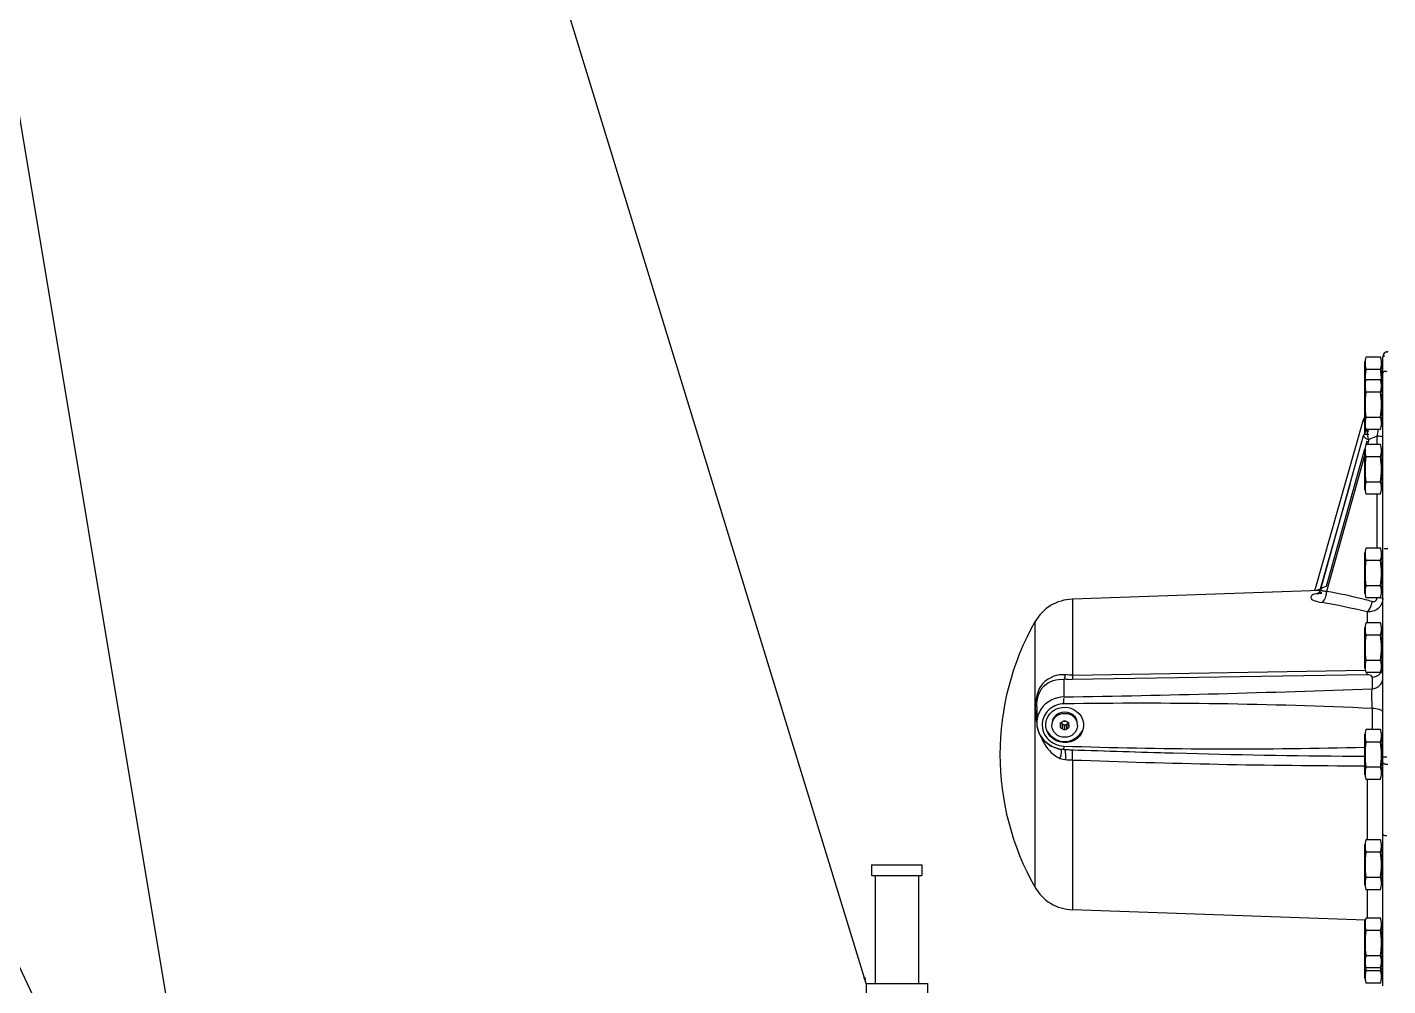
# Model space of a CAD drawing. Header units: millimetres. Extents: x 0 to 10500, y 0 to 7425.
# Drawn here: x 1715 to 2472, y 5586 to 6119 of the extents above; entities that cross this region are included whole.
import ezdxf

# ---------------------------------------------------------------- set-up
doc = ezdxf.new("R2010")
doc.units = ezdxf.units.MM
doc.header["$LTSCALE"] = 577.5
doc.layers.get('0').update_dxf_attribs({"linetype": 'CONTINUOUS'})
doc.layers.add('AXES', color=7, linetype='CONTINUOUS')
doc.layers.add('NOTES3D', color=7, linetype='CONTINUOUS')
doc.styles.get("Standard").update_dxf_attribs({"font": 'txt', "width": 0.85})
doc.dimstyles.get("Standard").update_dxf_attribs({"dimtxt": 3.5, "dimasz": 3.5, "dimexe": 1.5, "dimexo": 1.5, "dimtad": 1, "dimdec": 1, "dimtxsty": 'Standard', "dimblk": '_FILLED', "dimblk1": '_FILLED', "dimblk2": '_FILLED', "dimcen": 0.09, "dimadec": 1, "dimazin": 2, "dimtol": 1, "dimtp": 0.1, "dimtm": 0.1, "dimtfac": 1, "dimtdec": 1, "dimtofl": 0, "dimtmove": 0, "dimatfit": 3, "dimldrblk": '_FILLED', "dimfxl": 1, "dimtolj": 1, "dimarcsym": 0})

# ---------------------------------------------------------------- blocks, each defined once
blk = doc.blocks.new('_FILLED')
at = {"color": 0, "linetype": 'ByBlock'}
blk.add_solid([(0, 0), (-1, 0.21), (-1, -0.21)], dxfattribs=at)

msp = doc.modelspace()

# ---------------------------------------------------------------- linework, layer by layer
at = {"color": 6, "linetype": 'Continuous'}
for p, q in [((2459.08, 5893.32), (2459.08, 5933.08)), ((2467.91, 5935.58), (2459.75, 5935.58)), ((2467.98, 5935.29), (2467.91, 5935.58)), ((2468.58, 5933.08), (2468.58, 5897.66)), ((2469.08, 5933.08), (2468.58, 5933.08)), ((2469.08, 5585.55), (2469.08, 5935.59)), ((2467.91, 5928.65), (2459.75, 5928.65)), ((2467.91, 5922.88), (2459.75, 5922.88)), ((2467.91, 5915.95), (2459.75, 5915.95)), ((2469.08, 5920.38), (2468.58, 5920.38)), ((2431.38, 5805.5), (2458.46, 5900.77)), ((2458.79, 5901.64), (2458.46, 5900.76)), ((2459.08, 5902.15), (2458.79, 5901.64)), ((2459.75, 5902.09), (2467.91, 5902.09)), ((2434.6, 5806.32), (2458.45, 5891.89)), ((2458.57, 5892.25), (2458.45, 5891.88)), ((2458.45, 5891.89), (2458.45, 5891.89)), ((2458.95, 5893.12), (2458.57, 5892.25)), ((2459.45, 5893.9), (2458.95, 5893.12)), ((2459.08, 5893.56), (2458.96, 5893.14)), ((2460.06, 5894.59), (2459.45, 5893.9)), ((2467.91, 5895.16), (2459.75, 5895.16)), ((2460.72, 5895.15), (2460.06, 5894.59)), ((2460.74, 5895.16), (2460.72, 5895.15)), ((2469.08, 5897.66), (2468.58, 5897.66)), ((2437.82, 5808.01), (2459.11, 5884.37)), ((2459.08, 5861.66), (2459.08, 5884.38)), ((2467.91, 5886.88), (2459.75, 5886.88)), ((2459.8, 5886.86), (2460.37, 5888.89)), ((2461.37, 5889.6), (2460.61, 5886.88)), ((2465.98, 5891.55), (2461.37, 5889.6)), ((2465.98, 5886.88), (2465.98, 5891.55)), ((2468.58, 5884.38), (2468.58, 5861.66)), ((2469.08, 5884.38), (2468.58, 5884.38)), ((2459.08, 5881.37), (2437.82, 5805.12)), ((2467.91, 5879.95), (2459.75, 5879.95)), ((2450.78, 5864.37), (2434.31, 5806.42)), ((2459.75, 5866.09), (2467.91, 5866.09)), ((2469.08, 5861.66), (2468.58, 5861.66)), ((2467.91, 5859.16), (2459.75, 5859.16)), ((2465.98, 5829.18), (2465.98, 5859.16)), ((2459.08, 5803.96), (2459.08, 5826.68)), ((2467.91, 5829.18), (2459.75, 5829.18)), ((2468.02, 5828.75), (2467.91, 5829.18)), ((2468.58, 5826.68), (2468.58, 5803.96)), ((2469.08, 5826.68), (2468.58, 5826.68)), ((2467.91, 5822.25), (2459.75, 5822.25)), ((2459.75, 5808.39), (2467.91, 5808.39)), ((2434.33, 5805.6), (2296.37, 5800.78)), ((2432.84, 5803.73), (2432.69, 5803.64)), ((2432.69, 5803.64), (2432.74, 5803.65)), ((2432.74, 5803.65), (2433.52, 5803.87)), ((2433.33, 5804.13), (2432.84, 5803.73)), ((2434.25, 5805.39), (2433.33, 5804.13)), ((2433.52, 5803.87), (2434.95, 5804.14)), ((2434.59, 5806.28), (2434.25, 5805.39)), ((2434.31, 5806.42), (2434.56, 5806.46)), ((2434.59, 5806.28), (2434.59, 5806.28)), ((2434.95, 5804.14), (2435.15, 5804.17)), ((2467.91, 5801.46), (2459.75, 5801.46)), ((2469.08, 5803.96), (2468.58, 5803.96)), ((2296.37, 5800.78), (2296.37, 5758.55)), ((2460.39, 5793.65), (2460.39, 5787.58)), ((2275.47, 5788.09), (2275.47, 5640.55)), ((2467.91, 5787.58), (2459.75, 5787.58)), ((2459.08, 5762.36), (2459.08, 5785.08)), ((2467.91, 5780.65), (2459.75, 5780.65)), ((2468.58, 5785.08), (2468.58, 5762.36)), ((2469.08, 5785.08), (2468.58, 5785.08)), ((2459.75, 5766.79), (2467.91, 5766.79)), ((2291.67, 5756.09), (2291.67, 5746.33)), ((2460.34, 5758.72), (2296.32, 5755.98)), ((2296.37, 5758.55), (2459.37, 5761.28)), ((2467.91, 5759.86), (2459.75, 5759.86)), ((2463.24, 5757.24), (2463.24, 5750.93)), ((2469.08, 5762.36), (2468.58, 5762.36)), ((2276.58, 5741.12), (2276.58, 5741.16)), ((2276.58, 5741.11), (2276.58, 5731.88)), ((2292.07, 5742.49), (2291.67, 5742.49)), ((2292.08, 5733.12), (2291.1, 5732.59)), ((2291.1, 5732.68), (2291.1, 5732.59)), ((2291.85, 5732.59), (2291.48, 5732.85)), ((2293.05, 5732.59), (2292.08, 5733.12)), ((2292.63, 5732.82), (2292.31, 5732.59)), ((2293.05, 5732.59), (2293.05, 5732.68)), ((2293.48, 5732.68), (2293.48, 5732.36)), ((2463.24, 5739.91), (2463.24, 5728.18)), ((2276.58, 5731.88), (2276.66, 5730.33)), ((2276.66, 5730.33), (2277.97, 5725.76)), ((2277.97, 5725.76), (2280.72, 5721.82)), ((2289.69, 5730.77), (2289.69, 5730.54)), ((2289.7, 5730.77), (2289.69, 5730.62)), ((2289.69, 5730.62), (2289.69, 5730.54)), ((2289.69, 5730.54), (2289.69, 5730.46)), ((2289.69, 5730.46), (2289.7, 5730.31)), ((2290.68, 5732.36), (2289.7, 5731.83)), ((2289.7, 5730.77), (2289.7, 5732.1)), ((2289.7, 5731.97), (2292.08, 5730.68)), ((2289.7, 5729.25), (2289.7, 5730.54)), ((2289.7, 5729.25), (2290.68, 5728.72)), ((2290.81, 5732.44), (2290.68, 5732.36)), ((2290.68, 5731.1), (2290.68, 5728.72)), ((2290.82, 5731.02), (2290.68, 5731.1)), ((2290.68, 5728.72), (2290.81, 5728.64)), ((2290.96, 5732.52), (2290.81, 5732.44)), ((2290.81, 5728.64), (2290.96, 5728.56)), ((2290.96, 5730.95), (2290.82, 5731.02)), ((2291.1, 5732.59), (2290.96, 5732.52)), ((2291.1, 5730.87), (2290.96, 5730.95)), ((2290.96, 5728.56), (2291.1, 5728.49)), ((2291.1, 5728.49), (2291.1, 5730.87)), ((2291.1, 5728.49), (2292.08, 5727.96)), ((2292.31, 5732.59), (2291.85, 5732.59)), ((2292.08, 5730.68), (2294.45, 5731.97)), ((2292.08, 5727.96), (2292.08, 5730.68)), ((2292.08, 5727.96), (2293.05, 5728.49)), ((2293.2, 5732.52), (2293.05, 5732.59)), ((2293.19, 5730.95), (2293.05, 5730.87)), ((2293.05, 5730.87), (2293.05, 5728.49)), ((2293.05, 5728.49), (2293.2, 5728.56)), ((2293.34, 5731.02), (2293.19, 5730.95)), ((2293.34, 5732.44), (2293.2, 5732.52)), ((2293.2, 5728.56), (2293.34, 5728.64)), ((2293.48, 5732.36), (2293.34, 5732.44)), ((2293.48, 5731.1), (2293.34, 5731.02)), ((2293.34, 5728.64), (2293.48, 5728.72)), ((2294.45, 5731.83), (2293.48, 5732.36)), ((2293.48, 5728.72), (2293.48, 5731.1)), ((2293.48, 5728.72), (2294.45, 5729.25)), ((2294.45, 5730.77), (2294.45, 5732.1)), ((2294.46, 5730.62), (2294.45, 5730.77)), ((2294.45, 5730.54), (2294.45, 5729.25)), ((2294.45, 5730.31), (2294.46, 5730.46)), ((2294.47, 5730.54), (2294.46, 5730.62)), ((2294.46, 5730.46), (2294.47, 5730.54)), ((2294.47, 5730.77), (2294.47, 5730.54)), ((2459.08, 5702.96), (2459.08, 5725.68)), ((2467.91, 5728.18), (2459.75, 5728.18)), ((2468.58, 5725.68), (2468.58, 5702.96)), ((2469.08, 5725.68), (2468.58, 5725.68)), ((2280.72, 5721.82), (2284.62, 5718.89)), ((2284.62, 5718.89), (2289.29, 5717.28)), ((2291.67, 5719), (2296.42, 5718.85)), ((2467.91, 5721.25), (2459.75, 5721.25)), ((2289.29, 5717.28), (2291.65, 5717.03)), ((2291.66, 5717.11), (2291.65, 5717.03)), ((2291.65, 5717.03), (2347.94, 5715.31)), ((2296.37, 5711.24), (2296.37, 5627.86)), ((2347.94, 5715.31), (2359.78, 5714.99)), ((2459.75, 5707.39), (2467.91, 5707.39)), ((2469.08, 5702.96), (2468.58, 5702.96)), ((2467.91, 5700.46), (2459.75, 5700.46)), ((2460.39, 5700.46), (2460.39, 5666.78)), ((2467.91, 5666.78), (2459.75, 5666.78)), ((2459.08, 5641.56), (2459.08, 5664.28)), ((2467.91, 5659.85), (2459.75, 5659.85)), ((2468.58, 5664.28), (2468.58, 5641.56)), ((2469.08, 5664.28), (2468.58, 5664.28)), ((2459.75, 5645.99), (2467.91, 5645.99)), ((2467.91, 5639.06), (2459.75, 5639.06)), ((2460.39, 5639.06), (2460.39, 5623.31)), ((2469.08, 5641.56), (2468.58, 5641.56)), ((2459.48, 5622.16), (2296.37, 5627.86)), ((2459.08, 5589.56), (2459.08, 5622.13)), ((2467.91, 5623.18), (2459.75, 5623.18)), ((2468.58, 5620.68), (2468.58, 5589.56)), ((2469.08, 5620.68), (2468.58, 5620.68)), ((2467.91, 5616.25), (2459.75, 5616.25)), ((2459.75, 5602.39), (2467.91, 5602.39)), ((2469.08, 5597.96), (2468.58, 5597.96)), ((2467.91, 5595.46), (2459.75, 5595.46)), ((2459.75, 5593.99), (2467.91, 5593.99)), ((2469.08, 5589.56), (2468.58, 5589.56)), ((2467.91, 5587.06), (2459.75, 5587.06))]:
    msp.add_line(p, q, dxfattribs=at)
for centre, radius, start, end in [((2472.08, 5935.59), 3, 93, 180), ((2449.93, 5930.76), 18.62, 14.2975, 15.00341), ((2449.94, 5930.76), 18.6, 14.28232, 15.00356), ((2450.96, 5931.02), 17.56, 13.52139, 14.28235), ((2421.47, 5921.68), 46.94, 0.05223, 4.41199), ((2503.53, 5921.72), 44.28, 180.00089, 180.79591), ((2511.69, 5909.02), 52.4, 172.40295, 187.59705), ((2415.96, 5909.02), 52.4, 352.40295, 7.59705), ((2456.55, 5919.41), 11.86, 351.65846, 8.3377), ((2424.12, 5921.72), 44.28, 359.20399, 359.9977), ((2471.11, 5898.63), 11.86, 171.65859, 188.33783), ((2454.93, 5898.38), 13.49, 8.39956, 10.48028), ((2471.76, 5892.42), 12.52, 171.60347, 173.96396), ((2449.68, 5896.43), 17.01, 343.35567, 354.36205), ((2455.02, 5895.9), 11.64, 354.35331, 356.41469), ((2456.55, 5883.41), 11.86, 351.65846, 8.3377), ((2511.69, 5873.02), 52.4, 172.40295, 187.59705), ((2415.96, 5873.02), 52.4, 352.40295, 7.59705), ((2471.11, 5862.63), 11.86, 171.65859, 188.33783), ((2454.93, 5862.38), 13.49, 8.39956, 10.48028), ((2450.29, 5824.45), 18.25, 13.79083, 15.00982), ((2511.69, 5815.32), 52.4, 172.40295, 187.59705), ((2415.96, 5815.32), 52.4, 352.40295, 7.59705), ((2382.86, 5498.48), 311.52, 75.99356, 79.83844), ((2471.11, 5804.93), 11.86, 171.65859, 188.33783), ((2454.93, 5804.68), 13.49, 8.39956, 10.48028), ((2297.24, 5775.8), 25, 92, 150.54064), ((2382.3, 5480.17), 323.06, 76.01247, 80.58816), ((2386.51, 5513.66), 295.92, 75.72263, 75.96699), ((2388.26, 5520.52), 288.83, 74.98731, 75.72456), ((2406.08, 5714.32), 150, 150.54064, 209.45936), ((2456.55, 5784.11), 11.86, 351.65846, 8.3377), ((2511.69, 5773.72), 52.4, 172.40295, 187.59705), ((2415.96, 5773.72), 52.4, 352.40295, 7.59705), ((2471.11, 5763.33), 11.86, 171.65859, 188.33783), ((2454.93, 5763.08), 13.49, 8.39956, 10.48028), ((2463.68, 5762.89), 5.4, 336.64382, 354.3417), ((2169.9, 13491.91), 7746.53, 270.900671, 272.170085), ((2307.58, 5741.23), 31.01, 180.21269, 183.57035), ((2335.22, 2924.07), 2818.76, 87.39696, 90.87708), ((2321.1, 5740.55), 45.38, 187.72467, 190.59285), ((2291.4, 5730.51), 6.44, 156.30607, 172.93929), ((2291.39, 5731.29), 6.42, 156.28335, 169.25741), ((2291.43, 5731.27), 6.47, 149.41151, 156.25014), ((2291.78, 5730.22), 6.91, 129.78411, 133.20645), ((2291.94, 5730.02), 7.17, 118.05769, 129.74286), ((2292, 5729.92), 7.29, 111.27941, 118.09089), ((2292.16, 5729.92), 7.29, 61.90835, 68.71799), ((2292.21, 5730.02), 7.17, 50.25543, 61.94155), ((2292.37, 5730.22), 6.91, 46.79081, 50.21418), ((2292.77, 5731.29), 6.42, 12.80196, 23.71523), ((2292.76, 5730.51), 6.44, 7.0607, 23.69115), ((2292.78, 5731.3), 6.41, 10.7401, 12.80549), ((2320.05, 5740.36), 44.31, 190.60342, 191.05026), ((2290.23, 5731.87), 13.65, 179.97928, 184.97417), ((2290.48, 5731.91), 13.91, 185.02877, 197.74444), ((2290.64, 5731.96), 14.07, 197.73469, 204.70299), ((2291.2, 5730.54), 6.23, 172.97261, 179.97927), ((2292.96, 5730.54), 6.23, 0.02073, 7.0274), ((2456.55, 5724.71), 11.86, 351.65846, 8.3377), ((2378.86, 5715.26), 87.25, 177.73314, 178.34395), ((2385.24, 8507.27), 2789.84, 268.17567, 271.51675), ((2511.69, 5714.32), 52.4, 172.40295, 187.59705), ((2308.54, 6073.05), 356.33, 267.28532, 267.53289), ((2301.11, 5900.61), 183.73, 267.53253, 268.01885), ((2299.04, 5840.67), 123.76, 268.01867, 268.74784), ((2563.96, 13460.8), 7748.5, 268.020705, 268.43583), ((2487.02, 10378.28), 4665.03, 268.43713, 269.65686), ((2421.59, 5714.36), 46.82, 355.73677, 359.95018), ((2471.11, 5703.93), 11.86, 171.65859, 188.33783), ((2454.93, 5703.68), 13.49, 8.39956, 10.48028), ((2456.55, 5663.31), 11.86, 351.65846, 8.3377), ((2511.69, 5652.92), 52.4, 172.40295, 187.59705), ((2415.96, 5652.92), 52.4, 352.40295, 7.59705), ((2471.11, 5642.53), 11.86, 171.65859, 188.33783), ((2454.93, 5642.28), 13.49, 8.39956, 10.48028), ((2297.24, 5652.84), 25, 209.45936, 268), ((2456.55, 5619.71), 11.86, 351.65846, 8.3377), ((2511.69, 5609.32), 52.4, 172.40295, 187.59705), ((2471.11, 5598.93), 11.86, 171.65859, 188.33783), ((2454.93, 5598.68), 13.49, 8.39956, 10.48028), ((2471.11, 5590.53), 11.86, 171.65859, 188.33783), ((2524.54, 5602.69), 65.38, 186.36476, 187.64762), ((2403.11, 5602.69), 65.38, 352.35238, 353.63524), ((2454.93, 5590.28), 13.49, 8.39956, 10.48028)]:
    msp.add_arc(centre, radius, start, end, dxfattribs=at)
msp.add_ellipse((2292.08, 5730.75), major_axis=(10.47, -0.8), ratio=0.939052, dxfattribs=at)
for points, knots in [([(2471.92, 5938.34), (2471.23, 5938.3), (2469.71, 5938.18), (2469.45, 5936.39), (2469.82, 5935.93)], [0, 0, 0, 0, 0.540534, 1, 1, 1, 1]), ([(2459.25, 5932.11), (2459.25, 5931.83), (2459.27, 5931.25), (2459.34, 5930.68), (2459.38, 5930.39)], [0, 0, 0, 0, 0.498957, 1, 1, 1, 1]), ([(2468.28, 5933.83), (2468.24, 5934.05), (2468.17, 5934.48), (2468.08, 5934.91), (2468.02, 5935.12)], [0, 0, 0, 0, 0.498378, 1, 1, 1, 1]), ([(2468.41, 5932.11), (2468.41, 5932.4), (2468.38, 5932.98), (2468.32, 5933.55), (2468.28, 5933.83)], [0, 0, 0, 0, 0.498957, 1, 1, 1, 1]), ([(2468.28, 5930.39), (2468.32, 5930.68), (2468.38, 5931.25), (2468.41, 5931.83), (2468.41, 5932.11)], [0, 0, 0, 0, 0.501044, 1, 1, 1, 1]), ([(2469.08, 5925.37), (2469.08, 5926.06), (2469.13, 5927.59), (2470.9, 5927.94), (2471.38, 5927.6)], [0, 0, 0, 0, 0.539436, 1, 1, 1, 1]), ([(2459.25, 5919.41), (2459.25, 5919.13), (2459.27, 5918.55), (2459.34, 5917.98), (2459.38, 5917.69)], [0, 0, 0, 0, 0.498957, 1, 1, 1, 1]), ([(2458.56, 5900.14), (2458.51, 5900.24), (2458.43, 5900.45), (2458.43, 5900.67), (2458.46, 5900.77)], [0, 0, 0, 0, 0.538671, 1, 1, 1, 1]), ([(2458.46, 5900.77), (2458.49, 5900.88), (2458.63, 5901.1), (2458.84, 5901.24), (2458.96, 5901.3)], [0, 0, 0, 0, 0.453613, 1, 1, 1, 1]), ([(2458.96, 5899.62), (2458.88, 5899.7), (2458.73, 5899.87), (2458.61, 5900.05), (2458.56, 5900.14)], [0, 0, 0, 0, 0.535912, 1, 1, 1, 1]), ([(2468.2, 5900.83), (2468.16, 5901.04), (2468.07, 5901.46), (2467.96, 5901.88), (2467.91, 5902.09)], [0, 0, 0, 0, 0.498348, 1, 1, 1, 1]), ([(2468.41, 5898.63), (2468.41, 5898.92), (2468.38, 5899.49), (2468.32, 5900.06), (2468.28, 5900.35)], [0, 0, 0, 0, 0.498957, 1, 1, 1, 1]), ([(2458.45, 5891.89), (2458.41, 5891.73), (2458.94, 5890.41), (2460.34, 5890.02), (2461.37, 5889.6)], [0, 0, 0, 0, 0.131788, 1, 1, 1, 1]), ([(2461.37, 5892.49), (2460.99, 5892.52), (2460.09, 5892.53), (2458.62, 5892.5), (2458.45, 5891.9)], [0, 0, 0, 0, 0.375997, 1, 1, 1, 1]), ([(2459.63, 5895.53), (2459.58, 5895.32), (2459.49, 5894.89), (2459.41, 5894.46), (2459.38, 5894.25)], [0, 0, 0, 0, 0.501608, 1, 1, 1, 1]), ([(2460.78, 5895.17), (2460.67, 5895.02), (2460.67, 5894.48), (2460.78, 5894.03), (2460.87, 5893.74)], [0, 0, 0, 0, 0.37489, 1, 1, 1, 1]), ([(2461.13, 5895.01), (2461.15, 5895.04), (2461.18, 5895.1), (2461.21, 5895.16), (2461.22, 5895.18)], [0, 0, 0, 0, 0.523669, 1, 1, 1, 1]), ([(2468.69, 5896.95), (2468.77, 5897.03), (2468.9, 5897.2), (2469, 5897.4), (2469.03, 5897.5)], [0, 0, 0, 0, 0.524989, 1, 1, 1, 1]), ([(2469.08, 5890.87), (2469.08, 5891.18), (2467.52, 5891.33), (2466.74, 5891.5), (2465.98, 5891.55)], [0, 0, 0, 0, 0.28765, 1, 1, 1, 1]), ([(2459.25, 5883.41), (2459.25, 5883.13), (2459.27, 5882.55), (2459.34, 5881.98), (2459.38, 5881.69)], [0, 0, 0, 0, 0.498957, 1, 1, 1, 1]), ([(2468.2, 5864.83), (2468.16, 5865.04), (2468.07, 5865.46), (2467.96, 5865.88), (2467.91, 5866.09)], [0, 0, 0, 0, 0.498348, 1, 1, 1, 1]), ([(2468.41, 5862.63), (2468.41, 5862.92), (2468.38, 5863.49), (2468.32, 5864.06), (2468.28, 5864.35)], [0, 0, 0, 0, 0.498957, 1, 1, 1, 1]), ([(2459.25, 5825.71), (2459.25, 5825.43), (2459.27, 5824.85), (2459.34, 5824.28), (2459.38, 5823.99)], [0, 0, 0, 0, 0.498957, 1, 1, 1, 1]), ([(2468.28, 5827.43), (2468.24, 5827.66), (2468.16, 5828.12), (2468.06, 5828.57), (2468.01, 5828.8)], [0, 0, 0, 0, 0.498273, 1, 1, 1, 1]), ([(2468.41, 5825.71), (2468.41, 5826), (2468.38, 5826.58), (2468.32, 5827.15), (2468.28, 5827.43)], [0, 0, 0, 0, 0.498957, 1, 1, 1, 1]), ([(2468.28, 5823.99), (2468.32, 5824.28), (2468.38, 5824.85), (2468.41, 5825.43), (2468.41, 5825.71)], [0, 0, 0, 0, 0.501044, 1, 1, 1, 1]), ([(2471.92, 5828.77), (2471.58, 5828.77), (2471.21, 5828.72), (2469.45, 5828.94), (2469.82, 5828.98)], [0, 0, 0, 0, 0.478669, 1, 1, 1, 1]), ([(2468.2, 5807.13), (2468.16, 5807.34), (2468.07, 5807.76), (2467.96, 5808.18), (2467.91, 5808.39)], [0, 0, 0, 0, 0.498348, 1, 1, 1, 1]), ([(2431.81, 5803.69), (2430.96, 5803.48), (2429.29, 5803.33), (2428.92, 5800.69), (2431.95, 5799.67), (2433.83, 5799.11), (2435.14, 5798.88)], [0, 0, 0, 0, 0.251481, 0.382051, 0.621373, 1, 1, 1, 1]), ([(2432.96, 5803.95), (2432.76, 5803.91), (2432.38, 5803.83), (2431.99, 5803.74), (2431.81, 5803.69)], [0, 0, 0, 0, 0.514936, 1, 1, 1, 1]), ([(2434.31, 5806.42), (2434.29, 5806.26), (2434.26, 5805.96), (2434.21, 5805.66), (2434.18, 5805.52)], [0, 0, 0, 0, 0.509442, 1, 1, 1, 1]), ([(2434.71, 5805.82), (2434.65, 5805.88), (2434.56, 5806.03), (2434.57, 5806.2), (2434.59, 5806.28)], [0, 0, 0, 0, 0.520117, 1, 1, 1, 1]), ([(2434.59, 5806.28), (2434.64, 5806.45), (2435.54, 5807.41), (2436.81, 5807.69), (2437.82, 5808.01)], [0, 0, 0, 0, 0.143136, 1, 1, 1, 1]), ([(2437.82, 5805.12), (2437.46, 5805.11), (2436.43, 5805.15), (2435.18, 5805.28), (2434.71, 5805.82)], [0, 0, 0, 0, 0.334328, 1, 1, 1, 1]), ([(2437.82, 5805.12), (2437.77, 5804.46), (2437.39, 5802.24), (2436.47, 5799.82), (2435.14, 5798.88)], [0, 0, 0, 0, 0.288412, 1, 1, 1, 1]), ([(2469.08, 5801.16), (2469.08, 5799.12), (2467.11, 5794.71), (2462.54, 5793.51), (2460.39, 5793.65)], [0, 0, 0, 0, 0.487011, 1, 1, 1, 1]), ([(2463.08, 5799.5), (2463.69, 5799.35), (2465.2, 5799.41), (2465.85, 5800.79), (2465.94, 5801.45)], [0, 0, 0, 0, 0.485343, 1, 1, 1, 1]), ([(2468.01, 5801.6), (2468.14, 5801.58), (2468.37, 5801.53), (2468.6, 5801.46), (2468.7, 5801.43)], [0, 0, 0, 0, 0.555682, 1, 1, 1, 1]), ([(2468.41, 5804.93), (2468.41, 5805.22), (2468.38, 5805.79), (2468.32, 5806.36), (2468.28, 5806.65)], [0, 0, 0, 0, 0.498957, 1, 1, 1, 1]), ([(2463.08, 5799.5), (2462.82, 5797.81), (2462.1, 5795.66), (2460.73, 5793.96), (2460.39, 5793.65)], [0, 0, 0, 0, 0.789947, 1, 1, 1, 1]), ([(2459.25, 5784.11), (2459.25, 5783.83), (2459.27, 5783.25), (2459.34, 5782.68), (2459.38, 5782.39)], [0, 0, 0, 0, 0.498957, 1, 1, 1, 1]), ([(2468.2, 5765.53), (2468.16, 5765.74), (2468.07, 5766.16), (2467.96, 5766.58), (2467.91, 5766.79)], [0, 0, 0, 0, 0.498348, 1, 1, 1, 1]), ([(2468.41, 5763.33), (2468.41, 5763.62), (2468.38, 5764.19), (2468.32, 5764.76), (2468.28, 5765.05)], [0, 0, 0, 0, 0.498957, 1, 1, 1, 1]), ([(2292.62, 5758.69), (2288.04, 5759.1), (2277.4, 5755.1), (2275.69, 5744.56), (2275.74, 5739.73)], [0, 0, 0, 0, 0.487841, 1, 1, 1, 1]), ([(2276.58, 5741.15), (2276.57, 5745.19), (2278.79, 5754.07), (2287.83, 5756.5), (2291.67, 5756.09)], [0, 0, 0, 0, 0.511258, 1, 1, 1, 1]), ([(2291.67, 5756.09), (2291.76, 5756.21), (2292.29, 5756.95), (2292.44, 5757.92), (2292.48, 5758.68)], [0, 0, 0, 0, 0.161688, 1, 1, 1, 1]), ([(2460.34, 5758.72), (2460.35, 5758.86), (2460.37, 5759.22), (2460.38, 5759.57), (2460.38, 5759.78)], [0, 0, 0, 0, 0.407547, 1, 1, 1, 1]), ([(2463.24, 5757.24), (2463.23, 5757.4), (2462.87, 5758.55), (2461.32, 5758.73), (2460.34, 5758.72)], [0, 0, 0, 0, 0.145514, 1, 1, 1, 1]), ([(2463.24, 5750.93), (2464.73, 5750.97), (2467.76, 5752.12), (2469.08, 5755.14), (2469.08, 5756.57)], [0, 0, 0, 0, 0.51073, 1, 1, 1, 1]), ([(2463.24, 5739.91), (2463.2, 5741.02), (2463.16, 5744.69), (2463, 5748.37), (2463.24, 5750.93)], [0, 0, 0, 0, 0.300892, 1, 1, 1, 1]), ([(2291.67, 5742.49), (2288.9, 5742.44), (2283.29, 5740.58), (2280.17, 5735.48), (2279.68, 5732.86)], [0, 0, 0, 0, 0.509906, 1, 1, 1, 1]), ([(2279.68, 5732.86), (2279.09, 5729.63), (2281.22, 5722.14), (2288.24, 5719.12), (2291.67, 5719)], [0, 0, 0, 0, 0.488166, 1, 1, 1, 1]), ([(2469.08, 5737.86), (2469.08, 5738.6), (2466.5, 5739.78), (2464.63, 5739.9), (2463.24, 5739.91)], [0, 0, 0, 0, 0.346825, 1, 1, 1, 1]), ([(2278.69, 5724.56), (2280.24, 5720.7), (2283.36, 5715.57), (2288.29, 5712.65), (2289.66, 5712.13)], [0, 0, 0, 0, 0.738792, 1, 1, 1, 1]), ([(2291.64, 5717.11), (2291.63, 5717.19), (2291.64, 5717.42), (2291.64, 5717.64), (2291.64, 5717.78)], [0, 0, 0, 0, 0.369924, 1, 1, 1, 1]), ([(2459.25, 5724.71), (2459.25, 5724.43), (2459.27, 5723.85), (2459.34, 5723.28), (2459.38, 5722.99)], [0, 0, 0, 0, 0.498957, 1, 1, 1, 1]), ([(2290.27, 5716.58), (2290.25, 5716.72), (2290.21, 5716.98), (2290.12, 5717.23), (2290.07, 5717.33)], [0, 0, 0, 0, 0.550667, 1, 1, 1, 1]), ([(2290.76, 5717.19), (2290.9, 5717.18), (2291.2, 5717.18), (2291.49, 5717.21), (2291.64, 5717.24)], [0, 0, 0, 0, 0.495776, 1, 1, 1, 1]), ([(2291.65, 5717.01), (2291.65, 5717), (2291.6, 5717.03), (2291.64, 5717.08), (2291.64, 5717.11)], [0, 0, 0, 0, 0.08609, 1, 1, 1, 1]), ([(2292.67, 5713.95), (2292.66, 5714.3), (2292.59, 5715.34), (2292.55, 5716.46), (2292.19, 5717.05)], [0, 0, 0, 0, 0.337314, 1, 1, 1, 1]), ([(2296.37, 5711.24), (2296.39, 5711.9), (2296.41, 5713.79), (2296.59, 5715.71), (2296.41, 5716.93)], [0, 0, 0, 0, 0.348109, 1, 1, 1, 1]), ([(2469.08, 5713.16), (2469.08, 5712.96), (2470.27, 5713.02), (2470.8, 5712.92), (2471.38, 5712.96)], [0, 0, 0, 0, 0.249455, 1, 1, 1, 1]), ([(2468.2, 5706.13), (2468.16, 5706.34), (2468.07, 5706.76), (2467.96, 5707.18), (2467.91, 5707.39)], [0, 0, 0, 0, 0.498348, 1, 1, 1, 1]), ([(2468.41, 5703.93), (2468.41, 5704.22), (2468.38, 5704.79), (2468.32, 5705.36), (2468.28, 5705.65)], [0, 0, 0, 0, 0.498957, 1, 1, 1, 1]), ([(2471.92, 5708.73), (2471.58, 5708.73), (2470.88, 5708.78), (2470.19, 5708.88), (2469.23, 5709.14), (2469.67, 5709.49), (2469.82, 5709.56)], [0, 0, 0, 0, 0.33606, 0.653474, 0.836611, 1, 1, 1, 1]), ([(2469.08, 5670.04), (2469.08, 5669.92), (2469.49, 5669.08), (2470.67, 5669.1), (2471.38, 5669.28)], [0, 0, 0, 0, 0.146108, 1, 1, 1, 1]), ([(2459.25, 5663.31), (2459.25, 5663.03), (2459.27, 5662.45), (2459.34, 5661.88), (2459.38, 5661.59)], [0, 0, 0, 0, 0.498957, 1, 1, 1, 1]), ([(2468.2, 5644.73), (2468.16, 5644.94), (2468.07, 5645.36), (2467.96, 5645.78), (2467.91, 5645.99)], [0, 0, 0, 0, 0.498348, 1, 1, 1, 1]), ([(2468.41, 5642.53), (2468.41, 5642.82), (2468.38, 5643.39), (2468.32, 5643.96), (2468.28, 5644.25)], [0, 0, 0, 0, 0.498957, 1, 1, 1, 1]), ([(2459.25, 5619.71), (2459.25, 5619.43), (2459.27, 5618.85), (2459.34, 5618.28), (2459.38, 5617.99)], [0, 0, 0, 0, 0.498957, 1, 1, 1, 1]), ([(2468.2, 5601.13), (2468.16, 5601.34), (2468.07, 5601.76), (2467.96, 5602.18), (2467.91, 5602.39)], [0, 0, 0, 0, 0.498348, 1, 1, 1, 1]), ([(2468.41, 5598.93), (2468.41, 5599.22), (2468.38, 5599.79), (2468.32, 5600.36), (2468.28, 5600.65)], [0, 0, 0, 0, 0.498957, 1, 1, 1, 1]), ([(2468.2, 5592.73), (2468.16, 5592.94), (2468.07, 5593.36), (2467.96, 5593.78), (2467.91, 5593.99)], [0, 0, 0, 0, 0.498348, 1, 1, 1, 1]), ([(2468.41, 5590.53), (2468.41, 5590.82), (2468.38, 5591.39), (2468.32, 5591.96), (2468.28, 5592.25)], [0, 0, 0, 0, 0.498957, 1, 1, 1, 1]), ([(2468.28, 5588.81), (2468.32, 5589.09), (2468.38, 5589.67), (2468.41, 5590.24), (2468.41, 5590.53)], [0, 0, 0, 0, 0.501044, 1, 1, 1, 1])]:
    msp.add_open_spline(points, degree=3, knots=knots, dxfattribs=at)
for points in [[(2459.75, 5935.58), (2459.45, 5934.45), (2459.25, 5933.28), (2459.25, 5932.11)], [(2459.38, 5930.39), (2459.47, 5929.81), (2459.59, 5929.22), (2459.75, 5928.65)], [(2467.91, 5928.65), (2468.06, 5929.22), (2468.19, 5929.81), (2468.28, 5930.39)], [(2459.75, 5928.65), (2459.44, 5926.35), (2459.25, 5924.04), (2459.25, 5921.72)], [(2459.75, 5922.88), (2459.45, 5921.75), (2459.25, 5920.58), (2459.25, 5919.41)], [(2468.27, 5925.29), (2468.18, 5926.41), (2468.06, 5927.53), (2467.91, 5928.65)], [(2468.28, 5921.13), (2468.19, 5921.72), (2468.06, 5922.3), (2467.91, 5922.88)], [(2459.38, 5917.69), (2459.47, 5917.11), (2459.59, 5916.52), (2459.75, 5915.95)], [(2467.91, 5915.95), (2468.06, 5916.52), (2468.19, 5917.11), (2468.28, 5917.69)], [(2459.75, 5902.09), (2459.59, 5901.52), (2459.47, 5900.94), (2459.38, 5900.35)], [(2459.38, 5896.91), (2459.47, 5896.32), (2459.59, 5895.74), (2459.75, 5895.16)], [(2460.87, 5891.3), (2460.62, 5892.51), (2460.57, 5893.9), (2461.13, 5895.01)], [(2467.91, 5895.16), (2468.21, 5896.29), (2468.41, 5897.46), (2468.41, 5898.63)], [(2459.75, 5886.88), (2459.45, 5885.75), (2459.25, 5884.58), (2459.25, 5883.41)], [(2461.37, 5889.6), (2461.16, 5890.15), (2460.99, 5890.72), (2460.87, 5891.3)], [(2468.28, 5885.13), (2468.19, 5885.72), (2468.06, 5886.3), (2467.91, 5886.88)], [(2459.38, 5881.69), (2459.47, 5881.11), (2459.59, 5880.52), (2459.75, 5879.95)], [(2467.91, 5879.95), (2468.06, 5880.52), (2468.19, 5881.11), (2468.28, 5881.69)], [(2459.75, 5866.09), (2459.59, 5865.52), (2459.47, 5864.94), (2459.38, 5864.35)], [(2467.91, 5859.16), (2468.21, 5860.29), (2468.41, 5861.46), (2468.41, 5862.63)], [(2459.38, 5860.91), (2459.47, 5860.32), (2459.59, 5859.74), (2459.75, 5859.16)], [(2459.75, 5829.18), (2459.45, 5828.05), (2459.25, 5826.88), (2459.25, 5825.71)], [(2459.38, 5823.99), (2459.47, 5823.41), (2459.59, 5822.82), (2459.75, 5822.25)], [(2467.91, 5822.25), (2468.06, 5822.82), (2468.19, 5823.41), (2468.28, 5823.99)], [(2459.75, 5808.39), (2459.59, 5807.82), (2459.47, 5807.24), (2459.38, 5806.65)], [(2434.31, 5806.42), (2433.59, 5806.17), (2432.88, 5805.9), (2432.22, 5805.53)], [(2435.14, 5804.28), (2434.41, 5804.19), (2433.68, 5804.08), (2432.96, 5803.95)], [(2459.38, 5803.21), (2459.47, 5802.62), (2459.59, 5802.04), (2459.75, 5801.46)], [(2467.91, 5801.46), (2468.21, 5802.59), (2468.41, 5803.76), (2468.41, 5804.93)], [(2459.75, 5787.58), (2459.45, 5786.45), (2459.25, 5785.28), (2459.25, 5784.11)], [(2468.28, 5785.83), (2468.19, 5786.42), (2468.06, 5787), (2467.91, 5787.58)], [(2459.38, 5782.39), (2459.47, 5781.81), (2459.59, 5781.22), (2459.75, 5780.65)], [(2467.91, 5780.65), (2468.06, 5781.22), (2468.19, 5781.81), (2468.28, 5782.39)], [(2459.75, 5766.79), (2459.59, 5766.22), (2459.47, 5765.64), (2459.38, 5765.05)], [(2467.91, 5759.86), (2468.21, 5760.99), (2468.41, 5762.16), (2468.41, 5763.33)], [(2296.32, 5755.98), (2294.81, 5755.95), (2293.29, 5755.91), (2291.81, 5756.18)], [(2296.37, 5758.55), (2295.16, 5758.53), (2293.93, 5758.49), (2292.75, 5758.77)], [(2296.37, 5758.55), (2296.37, 5757.87), (2296.42, 5755.86), (2296.31, 5756.52)], [(2459.38, 5761.61), (2459.47, 5761.02), (2459.59, 5760.44), (2459.75, 5759.86)], [(2467.38, 5758.94), (2466.3, 5757.9), (2464.73, 5757.27), (2463.24, 5757.24)], [(2468.64, 5760.75), (2468.35, 5760.07), (2467.91, 5759.45), (2467.38, 5758.94)], [(2291.67, 5746.33), (2286.93, 5746.25), (2281.74, 5743.66), (2279.05, 5739.75)], [(2291.67, 5742.49), (2291.65, 5743.44), (2291.57, 5746.31), (2291.68, 5745.36)], [(2275.74, 5739.73), (2275.76, 5737.97), (2275.89, 5736.2), (2276.13, 5734.45)], [(2279.05, 5739.75), (2277.49, 5737.49), (2276.58, 5734.63), (2276.58, 5731.88)], [(2285.51, 5733.09), (2285.86, 5733.91), (2286.4, 5734.66), (2287.05, 5735.26)], [(2285.86, 5734.56), (2286.18, 5735.11), (2286.59, 5735.61), (2287.05, 5736.05)], [(2287.05, 5736.05), (2287.71, 5736.67), (2288.51, 5737.17), (2289.36, 5737.49)], [(2289.36, 5737.49), (2291.05, 5738.15), (2293.11, 5738.15), (2294.8, 5737.49)], [(2289.36, 5736.71), (2291.05, 5737.37), (2293.11, 5737.37), (2294.8, 5736.71)], [(2294.8, 5737.49), (2295.65, 5737.17), (2296.45, 5736.67), (2297.11, 5736.05)], [(2297.11, 5736.05), (2297.76, 5735.44), (2298.29, 5734.69), (2298.65, 5733.88)], [(2297.11, 5735.26), (2297.76, 5734.66), (2298.29, 5733.91), (2298.65, 5733.09)], [(2277.86, 5726.08), (2279.82, 5721.81), (2284.42, 5718.41), (2289.02, 5717.51)], [(2282.39, 5727.53), (2283.93, 5724.04), (2288.27, 5721.45), (2292.08, 5721.45)], [(2285.51, 5727.98), (2285.16, 5728.78), (2284.97, 5729.67), (2284.97, 5730.54)], [(2289.36, 5724.36), (2287.72, 5725), (2286.22, 5726.37), (2285.51, 5727.98)], [(2292.08, 5721.45), (2295.89, 5721.45), (2300.23, 5724.04), (2301.77, 5727.53)], [(2298.65, 5727.98), (2297.94, 5726.37), (2296.44, 5725), (2294.8, 5724.36)], [(2299.19, 5730.54), (2299.19, 5729.67), (2299, 5728.78), (2298.65, 5727.98)], [(2459.75, 5728.18), (2459.45, 5727.05), (2459.25, 5725.88), (2459.25, 5724.71)], [(2468.28, 5726.43), (2468.19, 5727.02), (2468.06, 5727.6), (2467.91, 5728.18)], [(2289.02, 5717.51), (2289.59, 5717.36), (2290.17, 5717.22), (2290.76, 5717.19)], [(2294.8, 5724.36), (2293.11, 5723.71), (2291.05, 5723.71), (2289.36, 5724.36)], [(2459.38, 5722.99), (2459.47, 5722.41), (2459.59, 5721.82), (2459.75, 5721.25)], [(2467.91, 5721.25), (2468.06, 5721.82), (2468.19, 5722.41), (2468.28, 5722.99)], [(2468.41, 5714.32), (2468.41, 5716.64), (2468.22, 5718.95), (2467.91, 5721.25)], [(2289.66, 5712.13), (2289.9, 5712.95), (2290.09, 5713.78), (2290.2, 5714.62)], [(2289.66, 5712.13), (2290.58, 5711.79), (2291.61, 5711.45), (2292.57, 5711.66)], [(2290.2, 5714.62), (2290.29, 5715.27), (2290.35, 5715.93), (2290.27, 5716.58)], [(2292.6, 5711.47), (2292.66, 5712.3), (2292.68, 5713.12), (2292.67, 5713.95)], [(2292.6, 5711.47), (2293.85, 5711.37), (2295.1, 5711.27), (2296.35, 5711.28)], [(2296.37, 5711.24), (2350.58, 5709.32), (2404.83, 5708.05), (2459.08, 5708.05)], [(2467.91, 5707.39), (2468.06, 5708.55), (2468.19, 5709.71), (2468.28, 5710.88)], [(2459.75, 5707.39), (2459.59, 5706.82), (2459.47, 5706.24), (2459.38, 5705.65)], [(2467.91, 5700.46), (2468.21, 5701.59), (2468.41, 5702.76), (2468.41, 5703.93)], [(2459.38, 5702.21), (2459.47, 5701.62), (2459.59, 5701.04), (2459.75, 5700.46)], [(2459.75, 5666.78), (2459.45, 5665.65), (2459.25, 5664.48), (2459.25, 5663.31)], [(2468.28, 5665.03), (2468.19, 5665.62), (2468.06, 5666.2), (2467.91, 5666.78)], [(2459.38, 5661.59), (2459.47, 5661.01), (2459.59, 5660.42), (2459.75, 5659.85)], [(2467.91, 5659.85), (2468.06, 5660.42), (2468.19, 5661.01), (2468.28, 5661.59)], [(2459.75, 5645.99), (2459.59, 5645.42), (2459.47, 5644.84), (2459.38, 5644.25)], [(2467.91, 5639.06), (2468.21, 5640.19), (2468.41, 5641.36), (2468.41, 5642.53)], [(2459.38, 5640.81), (2459.47, 5640.22), (2459.59, 5639.64), (2459.75, 5639.06)], [(2459.75, 5623.18), (2459.45, 5622.05), (2459.25, 5620.88), (2459.25, 5619.71)], [(2468.28, 5621.43), (2468.19, 5622.02), (2468.06, 5622.6), (2467.91, 5623.18)], [(2459.38, 5617.99), (2459.47, 5617.41), (2459.59, 5616.82), (2459.75, 5616.25)], [(2467.91, 5616.25), (2468.06, 5616.82), (2468.19, 5617.41), (2468.28, 5617.99)], [(2468.28, 5612.76), (2468.19, 5613.93), (2468.06, 5615.09), (2467.91, 5616.25)], [(2467.91, 5602.39), (2468.37, 5605.82), (2468.53, 5609.31), (2468.28, 5612.76)], [(2459.75, 5602.39), (2459.59, 5601.82), (2459.47, 5601.24), (2459.38, 5600.65)], [(2459.38, 5597.21), (2459.47, 5596.62), (2459.59, 5596.04), (2459.75, 5595.46)], [(2467.91, 5595.46), (2468.21, 5596.59), (2468.41, 5597.76), (2468.41, 5598.93)], [(2459.75, 5593.99), (2459.59, 5593.42), (2459.47, 5592.84), (2459.38, 5592.25)], [(2459.38, 5588.81), (2459.47, 5588.22), (2459.59, 5587.64), (2459.75, 5587.06)], [(2467.91, 5587.06), (2468.06, 5587.64), (2468.19, 5588.22), (2468.28, 5588.81)]]:
    msp.add_open_spline(points, degree=3, dxfattribs=at)
at = {"layer": 'AXES', "color": 7, "linetype": 'Continuous'}
for p, q in [((2184.64, 5652.87), (2184.64, 5646.87)), ((2184.64, 5652.87), (2212.64, 5652.87)), ((2212.64, 5652.87), (2212.64, 5646.87)), ((2184.64, 5646.87), (2212.64, 5646.87)), ((2186.64, 5646.87), (2186.64, 5586.87)), ((2210.64, 5646.87), (2210.64, 5586.87)), ((2181.64, 5586.87), (2181.64, 5535.87)), ((2181.64, 5586.87), (2215.64, 5586.87)), ((2215.64, 5586.87), (2215.64, 5535.87))]:
    msp.add_line(p, q, dxfattribs=at)

# ---------------------------------------------------------------- leaders
at = {"layer": 'NOTES3D', "color": 2, "linetype": 'Continuous', "annotation_type": 0, "has_hookline": 1, "hookline_direction": 1}
for points, text_width in [([(2181.64, 5586.87), (1927.65, 6414.88), (1924.15, 6414.88)], 100), ([(1842.73, 5274.7), (1703.44, 6111.37), (1528.44, 6111.37)], 750), ([(1800.14, 5190.35), (1643.36, 5737.93), (1637.36, 5737.93)], 42.5), ([(1800.14, 5405.95), (1643.36, 5737.93), (1637.36, 5737.93)], 42.5)]:
    msp.add_leader(points, dimstyle='Standard', override={"dimtad": 0}, dxfattribs=dict(at, text_width=text_width))

doc.saveas('drawing.dxf')
